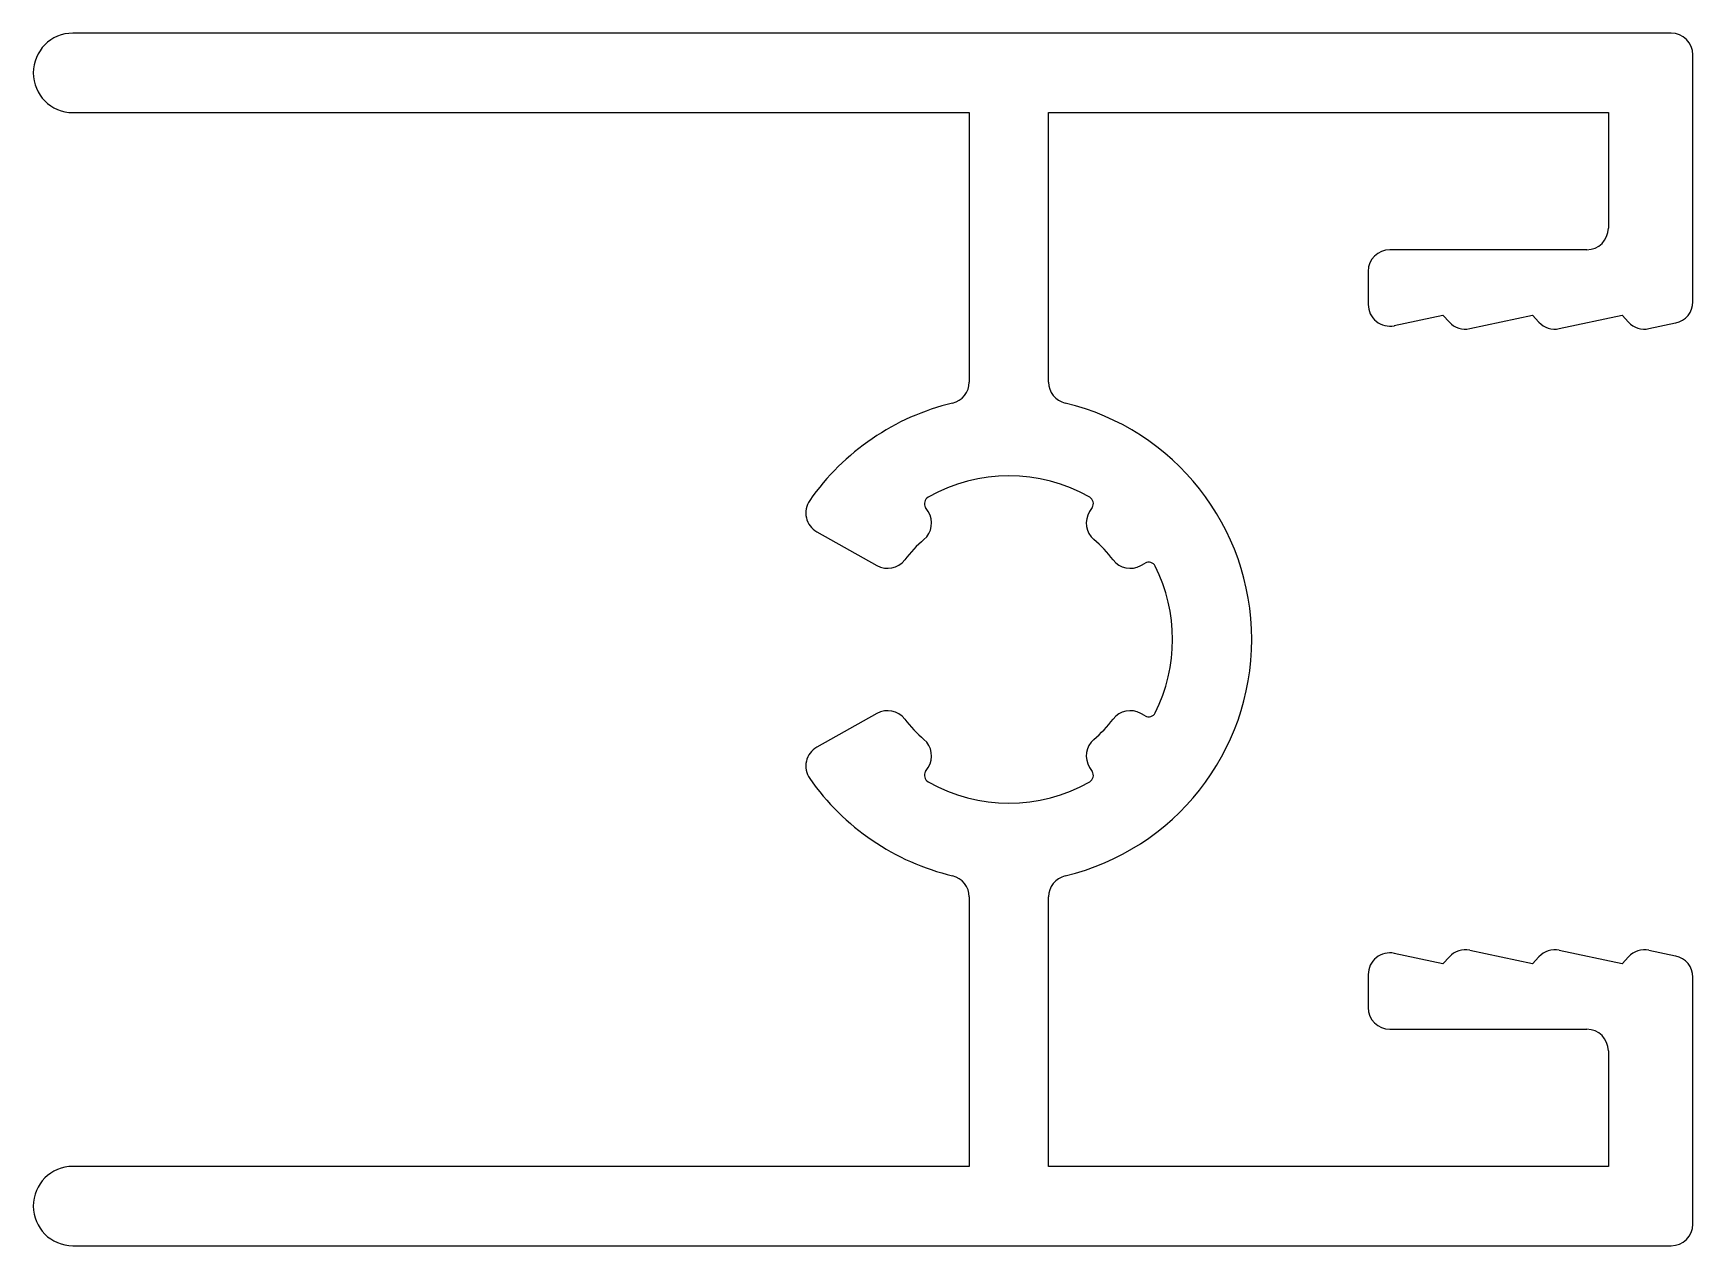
# Model space of a CAD drawing. Extents: x 1720.8 to 1743.8, y 1844.9 to 1861.7.
import ezdxf

# ---------------------------------------------------------------- set-up
doc = ezdxf.new("R2010")
doc.units = 0
doc.layers.get('0').update_dxf_attribs({"linetype": 'CONTINUOUS'})

msp = doc.modelspace()

# ---------------------------------------------------------------- linework, layer by layer
for p, q in [((1743.487, 1861.714), (1721.337, 1861.714)), ((1743.787, 1857.992), (1743.787, 1861.414)), ((1721.337, 1860.614), (1733.759, 1860.614)), ((1733.759, 1860.614), (1733.759, 1856.88)), ((1734.859, 1856.88), (1734.859, 1860.614)), ((1734.859, 1860.614), (1742.616, 1860.614)), ((1742.616, 1860.614), (1742.616, 1859.014)), ((1742.316, 1858.714), (1739.588, 1858.714)), ((1739.288, 1858.414), (1739.288, 1857.955)), ((1739.65, 1857.662), (1740.323, 1857.805)), ((1740.323, 1857.805), (1740.413, 1857.709)), ((1740.695, 1857.62), (1741.565, 1857.805)), ((1741.565, 1857.805), (1741.655, 1857.709)), ((1741.936, 1857.62), (1742.807, 1857.805)), ((1742.807, 1857.805), (1742.897, 1857.709)), ((1743.178, 1857.62), (1743.549, 1857.699)), ((1733.191, 1855.086), (1733.154, 1855.144)), ((1735.463, 1855.144), (1735.427, 1855.086)), ((1731.647, 1854.806), (1732.48, 1854.338)), ((1736.137, 1854.338), (1736.197, 1854.372)), ((1732.48, 1852.289), (1731.647, 1851.821)), ((1736.197, 1852.255), (1736.137, 1852.289)), ((1733.154, 1851.483), (1733.191, 1851.541)), ((1735.427, 1851.541), (1735.463, 1851.483)), ((1733.759, 1849.747), (1733.759, 1846.014)), ((1734.859, 1846.014), (1734.859, 1849.747)), ((1741.565, 1848.822), (1740.695, 1849.007)), ((1742.807, 1848.822), (1741.936, 1849.007)), ((1743.549, 1848.928), (1743.178, 1849.007)), ((1740.323, 1848.822), (1739.65, 1848.965)), ((1740.413, 1848.918), (1740.323, 1848.822)), ((1741.655, 1848.918), (1741.565, 1848.822)), ((1742.897, 1848.918), (1742.807, 1848.822)), ((1739.288, 1848.672), (1739.288, 1848.214)), ((1743.787, 1845.214), (1743.787, 1848.635)), ((1739.588, 1847.914), (1742.316, 1847.914)), ((1742.616, 1847.614), (1742.616, 1846.014)), ((1733.759, 1846.014), (1721.337, 1846.014)), ((1742.616, 1846.014), (1734.859, 1846.014)), ((1721.337, 1844.914), (1743.487, 1844.914))]:
    msp.add_line(p, q)
for centre, radius, start, end in [((1721.337, 1861.164), 0.55, 90, 180), ((1743.487, 1861.414), 0.3, 0, 90), ((1721.337, 1861.164), 0.55, 180, 270), ((1742.316, 1859.014), 0.3, 270, 0), ((1739.588, 1858.414), 0.3, 90, 180), ((1739.588, 1857.955), 0.3, 180, 281.9896), ((1743.487, 1857.992), 0.3, 281.9896, 360), ((1740.632, 1857.914), 0.3, 222.9933, 281.9896), ((1741.874, 1857.914), 0.3, 222.9933, 281.9896), ((1743.116, 1857.914), 0.3, 222.9933, 281.9896), ((1733.459, 1856.88), 0.3, 283.4052, 0), ((1735.159, 1856.88), 0.3, 180, 256.5948), ((1734.309, 1853.314), 3.366, 103.4052, 145.114), ((1734.309, 1853.314), 3.366, 283.4052, 76.5948), ((1734.309, 1853.314), 2.266, 60.4054, 119.5946), ((1731.794, 1855.067), 0.3, 145.114, 240.7285), ((1733.239, 1855.197), 0.1, 119.5946, 212.2403), ((1735.379, 1855.197), 0.1, 327.7597, 60.4054), ((1732.937, 1854.926), 0.3, 310.3857, 32.2403), ((1735.681, 1854.926), 0.3, 147.7597, 229.6143), ((1734.309, 1853.314), 1.817, 130.3857, 142.5832), ((1734.309, 1853.314), 1.817, 37.4168, 49.6143), ((1732.627, 1854.6), 0.3, 240.7285, 322.5832), ((1735.991, 1854.6), 0.3, 217.4168, 299.2715), ((1736.246, 1854.284), 0.1, 26.6258, 119.2715), ((1734.309, 1853.314), 2.266, 333.3742, 26.6258), ((1732.627, 1852.027), 0.3, 37.4168, 119.2715), ((1734.309, 1853.314), 1.817, 217.4168, 229.6143), ((1734.309, 1853.314), 1.817, 310.3857, 322.5832), ((1735.991, 1852.027), 0.3, 60.7285, 142.5832), ((1736.246, 1852.343), 0.1, 240.7285, 333.3742), ((1731.794, 1851.56), 0.3, 119.2715, 214.886), ((1732.937, 1851.701), 0.3, 327.7597, 49.6143), ((1735.681, 1851.701), 0.3, 130.3857, 212.2403), ((1734.309, 1853.314), 3.366, 214.886, 256.5948), ((1733.239, 1851.43), 0.1, 147.7597, 240.4054), ((1734.309, 1853.314), 2.266, 240.4054, 299.5946), ((1735.379, 1851.43), 0.1, 299.5946, 32.2403), ((1733.459, 1849.747), 0.3, 0, 76.5948), ((1735.159, 1849.747), 0.3, 103.4052, 180), ((1739.588, 1848.672), 0.3, 78.0104, 180), ((1740.632, 1848.714), 0.3, 78.0104, 137.0067), ((1741.874, 1848.714), 0.3, 78.0104, 137.0067), ((1743.116, 1848.714), 0.3, 78.0104, 137.0067), ((1743.487, 1848.635), 0.3, 0, 78.0104), ((1739.588, 1848.214), 0.3, 180, 270), ((1742.316, 1847.614), 0.3, 0, 90), ((1721.337, 1845.464), 0.55, 90, 180), ((1721.337, 1845.464), 0.55, 180, 270), ((1743.487, 1845.214), 0.3, 270, 360)]:
    msp.add_arc(centre, radius, start, end)

doc.saveas('drawing.dxf')
